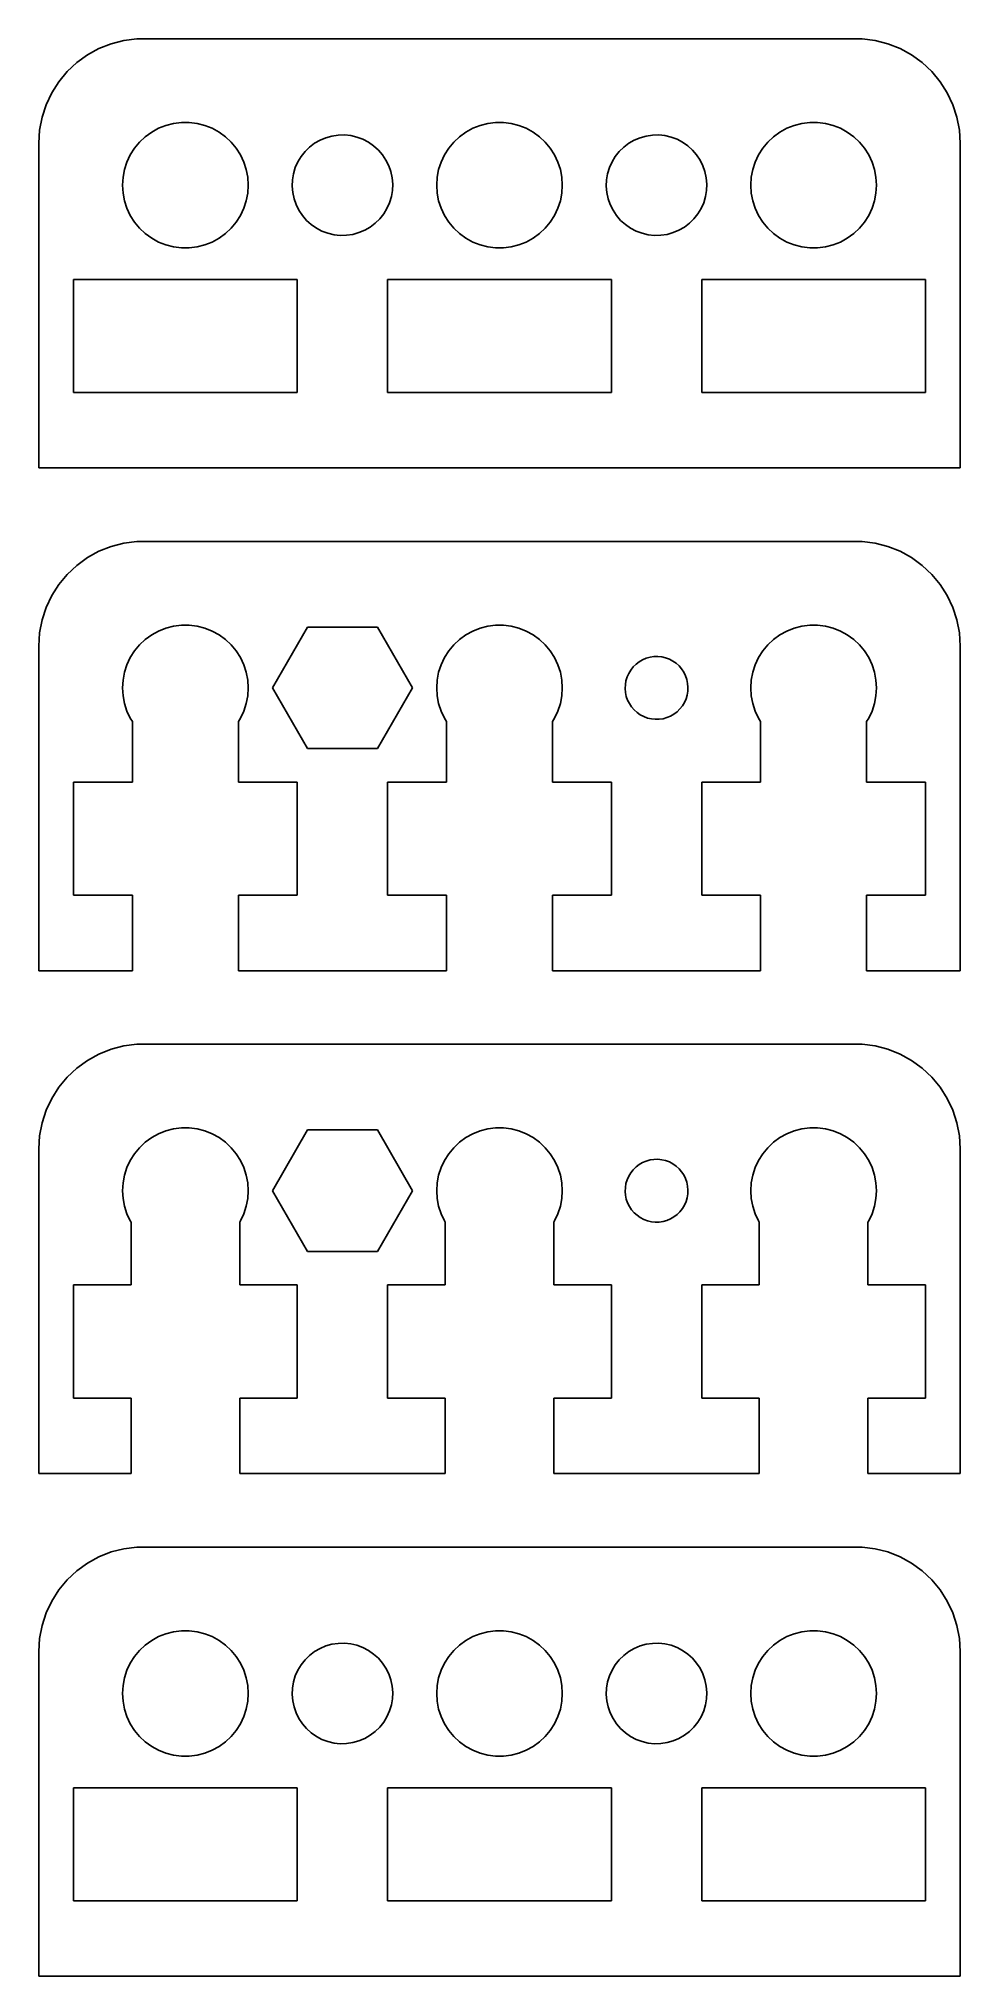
# Model space of a CAD drawing. Header units: metres. Extents: x -22 to 22, y 0 to 92.5.
import ezdxf

# ---------------------------------------------------------------- set-up
doc = ezdxf.new("R2010")
doc.units = ezdxf.units.M

msp = doc.modelspace()

# ---------------------------------------------------------------- linework, layer by layer
for p, q in [((-17.3139, 92.4901), (-17.9369, 92.4114)), ((17.3139, 92.4901), (-17.3139, 92.4901)), ((17.9369, 92.4114), (17.3139, 92.4901)), ((-19.6791, 91.7216), (-20.1871, 91.3526)), ((-19.1289, 92.0241), (-19.6791, 91.7216)), ((-18.5451, 92.2553), (-19.1289, 92.0241)), ((-17.9369, 92.4114), (-18.5451, 92.2553)), ((18.5451, 92.2553), (17.9369, 92.4114)), ((19.1289, 92.0241), (18.5451, 92.2553)), ((19.6791, 91.7216), (19.1289, 92.0241)), ((20.1871, 91.3526), (19.6791, 91.7216)), ((-20.6448, 90.9227), (-21.0451, 90.4389)), ((-20.1871, 91.3526), (-20.6448, 90.9227)), ((20.6448, 90.9227), (20.1871, 91.3526)), ((21.0451, 90.4389), (20.6448, 90.9227)), ((-21.3815, 89.9088), (-21.6489, 89.3406)), ((-21.0451, 90.4389), (-21.3815, 89.9088)), ((21.3815, 89.9088), (21.0451, 90.4389)), ((21.6489, 89.3406), (21.3815, 89.9088)), ((-21.6489, 89.3406), (-21.8429, 88.7434)), ((21.8429, 88.7434), (21.6489, 89.3406)), ((-21.9606, 88.1267), (-22, 87.5)), ((-21.8429, 88.7434), (-21.9606, 88.1267)), ((-16.9123, 87.8115), (-16.6075, 88.033)), ((-16.6075, 88.033), (-16.2773, 88.2145)), ((-16.2773, 88.2145), (-15.927, 88.3532)), ((-15.927, 88.3532), (-15.5621, 88.4469)), ((-15.5621, 88.4469), (-15.1884, 88.4941)), ((-15.1884, 88.4941), (-14.8116, 88.4941)), ((-14.8116, 88.4941), (-14.4379, 88.4469)), ((-14.4379, 88.4469), (-14.0729, 88.3532)), ((-14.0729, 88.3532), (-13.7227, 88.2145)), ((-13.7227, 88.2145), (-13.3925, 88.033)), ((-13.3925, 88.033), (-13.0877, 87.8115)), ((-7.99898, 87.8475), (-7.70082, 87.8916)), ((-7.70082, 87.8916), (-7.39949, 87.8979)), ((-7.39949, 87.8979), (-7.09975, 87.8664)), ((-7.09975, 87.8664), (-6.80632, 87.7976)), ((-1.91226, 87.8115), (-1.60747, 88.033)), ((-1.60747, 88.033), (-1.27733, 88.2145)), ((-1.27733, 88.2145), (-0.92705, 88.3532)), ((-0.92705, 88.3532), (-0.56213, 88.4469)), ((-0.56213, 88.4469), (-0.18837, 88.4941)), ((-0.18837, 88.4941), (0.18837, 88.4941)), ((0.18837, 88.4941), (0.56213, 88.4469)), ((0.56213, 88.4469), (0.92705, 88.3532)), ((0.92705, 88.3532), (1.27733, 88.2145)), ((1.27733, 88.2145), (1.60747, 88.033)), ((1.60747, 88.033), (1.91226, 87.8115)), ((7.00101, 87.8475), (7.29916, 87.8916)), ((7.29916, 87.8916), (7.60049, 87.8979)), ((7.60049, 87.8979), (7.90024, 87.8664)), ((7.90024, 87.8664), (8.19366, 87.7976)), ((13.0877, 87.8115), (13.3925, 88.033)), ((13.3925, 88.033), (13.7227, 88.2145)), ((13.7227, 88.2145), (14.0729, 88.3532)), ((14.0729, 88.3532), (14.4379, 88.4469)), ((14.4379, 88.4469), (14.8116, 88.4941)), ((14.8116, 88.4941), (15.1884, 88.4941)), ((15.1884, 88.4941), (15.5621, 88.4469)), ((15.5621, 88.4469), (15.927, 88.3532)), ((15.927, 88.3532), (16.2773, 88.2145)), ((16.2773, 88.2145), (16.6075, 88.033)), ((16.6075, 88.033), (16.9123, 87.8115)), ((21.9606, 88.1267), (21.8429, 88.7434)), ((22, 87.5), (21.9606, 88.1267)), ((-22, 87.5), (-22, 72)), ((-17.7893, 86.6044), (-17.6289, 86.9453)), ((-17.6289, 86.9453), (-17.427, 87.2634)), ((-17.427, 87.2634), (-17.1869, 87.5536)), ((-17.1869, 87.5536), (-16.9123, 87.8115)), ((-13.0877, 87.8115), (-12.8131, 87.5536)), ((-12.8131, 87.5536), (-12.5729, 87.2634)), ((-12.5729, 87.2634), (-12.3711, 86.9453)), ((-12.3711, 86.9453), (-12.2107, 86.6044)), ((-9.47075, 86.8697), (-9.28354, 87.1059)), ((-9.28354, 87.1059), (-9.06821, 87.3168)), ((-9.06821, 87.3168), (-8.82812, 87.499)), ((-8.82812, 87.499), (-8.56712, 87.6497)), ((-8.56712, 87.6497), (-8.28928, 87.7665)), ((-8.28928, 87.7665), (-7.99898, 87.8475)), ((-6.80632, 87.7976), (-6.52382, 87.6925)), ((-6.52382, 87.6925), (-6.25673, 87.5529)), ((-6.25673, 87.5529), (-6.00923, 87.3809)), ((-6.00923, 87.3809), (-5.78526, 87.1792)), ((-5.78526, 87.1792), (-5.58832, 86.951)), ((-5.58832, 86.951), (-5.42152, 86.7)), ((-2.78932, 86.6044), (-2.62891, 86.9453)), ((-2.62891, 86.9453), (-2.42705, 87.2634)), ((-2.42705, 87.2634), (-2.1869, 87.5536)), ((-2.1869, 87.5536), (-1.91226, 87.8115)), ((1.91226, 87.8115), (2.1869, 87.5536)), ((2.1869, 87.5536), (2.42705, 87.2634)), ((2.42705, 87.2634), (2.62891, 86.9453)), ((2.62891, 86.9453), (2.78932, 86.6044)), ((5.52924, 86.8697), (5.71645, 87.1059)), ((5.71645, 87.1059), (5.93178, 87.3168)), ((5.93178, 87.3168), (6.17186, 87.499)), ((6.17186, 87.499), (6.43286, 87.6497)), ((6.43286, 87.6497), (6.71071, 87.7665)), ((6.71071, 87.7665), (7.00101, 87.8475)), ((8.19366, 87.7976), (8.47617, 87.6925)), ((8.47617, 87.6925), (8.74326, 87.5529)), ((8.74326, 87.5529), (8.99075, 87.3809)), ((8.99075, 87.3809), (9.21472, 87.1792)), ((9.21472, 87.1792), (9.41167, 86.951)), ((9.41167, 86.951), (9.57846, 86.7)), ((12.2107, 86.6044), (12.3711, 86.9453)), ((12.3711, 86.9453), (12.5729, 87.2634)), ((12.5729, 87.2634), (12.8131, 87.5536)), ((12.8131, 87.5536), (13.0877, 87.8115)), ((16.9123, 87.8115), (17.1869, 87.5536)), ((17.1869, 87.5536), (17.427, 87.2634)), ((17.427, 87.2634), (17.6289, 86.9453)), ((17.6289, 86.9453), (17.7893, 86.6044)), ((22, 72), (22, 87.5)), ((-17.9763, 85.876), (-17.9057, 86.2461)), ((-17.9057, 86.2461), (-17.7893, 86.6044)), ((-12.2107, 86.6044), (-12.0942, 86.2461)), ((-12.0942, 86.2461), (-12.0237, 85.876)), ((-9.88684, 85.7509), (-9.83658, 86.048)), ((-9.83658, 86.048), (-9.74947, 86.3366)), ((-9.74947, 86.3366), (-9.62688, 86.6119)), ((-9.62688, 86.6119), (-9.47075, 86.8697)), ((-5.42152, 86.7), (-5.28752, 86.43)), ((-5.28752, 86.43), (-5.1884, 86.1454)), ((-5.1884, 86.1454), (-5.12573, 85.8506)), ((-2.97633, 85.876), (-2.90575, 86.2461)), ((-2.90575, 86.2461), (-2.78932, 86.6044)), ((2.78932, 86.6044), (2.90575, 86.2461)), ((2.90575, 86.2461), (2.97633, 85.876)), ((5.11314, 85.7509), (5.16341, 86.048)), ((5.16341, 86.048), (5.25052, 86.3366)), ((5.25052, 86.3366), (5.37311, 86.6119)), ((5.37311, 86.6119), (5.52924, 86.8697)), ((9.57846, 86.7), (9.71246, 86.43)), ((9.71246, 86.43), (9.81158, 86.1454)), ((9.81158, 86.1454), (9.87425, 85.8506)), ((12.0237, 85.876), (12.0942, 86.2461)), ((12.0942, 86.2461), (12.2107, 86.6044)), ((17.7893, 86.6044), (17.9057, 86.2461)), ((17.9057, 86.2461), (17.9763, 85.876)), ((-18, 85.5), (-17.9763, 85.876)), ((-17.9763, 85.124), (-18, 85.5)), ((-17.9057, 84.7539), (-17.9763, 85.124)), ((-12.0237, 85.124), (-12.0942, 84.7539)), ((-12.0237, 85.876), (-12, 85.5)), ((-12, 85.5), (-12.0237, 85.124)), ((-9.89946, 85.4497), (-9.88684, 85.7509)), ((-9.87425, 85.1494), (-9.89946, 85.4497)), ((-9.81158, 84.8546), (-9.87425, 85.1494)), ((-5.11314, 85.2491), (-5.16341, 84.952)), ((-5.12573, 85.8506), (-5.10052, 85.5502)), ((-5.10052, 85.5502), (-5.11314, 85.2491)), ((-3, 85.5), (-2.97633, 85.876)), ((-2.97633, 85.124), (-3, 85.5)), ((-2.90575, 84.7539), (-2.97633, 85.124)), ((2.97633, 85.124), (2.90575, 84.7539)), ((2.97633, 85.876), (3, 85.5)), ((3, 85.5), (2.97633, 85.124)), ((5.10052, 85.4497), (5.11314, 85.7509)), ((5.12573, 85.1494), (5.10052, 85.4497)), ((5.1884, 84.8546), (5.12573, 85.1494)), ((9.88684, 85.2491), (9.83658, 84.952)), ((9.87425, 85.8506), (9.89946, 85.5502)), ((9.89946, 85.5502), (9.88684, 85.2491)), ((12, 85.5), (12.0237, 85.876)), ((12.0237, 85.124), (12, 85.5)), ((12.0942, 84.7539), (12.0237, 85.124)), ((17.9763, 85.124), (17.9057, 84.7539)), ((17.9763, 85.876), (18, 85.5)), ((18, 85.5), (17.9763, 85.124)), ((-17.7893, 84.3956), (-17.9057, 84.7539)), ((-17.6289, 84.0547), (-17.7893, 84.3956)), ((-12.2107, 84.3956), (-12.3711, 84.0547)), ((-12.0942, 84.7539), (-12.2107, 84.3956)), ((-9.71246, 84.57), (-9.81158, 84.8546)), ((-9.57846, 84.3), (-9.71246, 84.57)), ((-9.41167, 84.049), (-9.57846, 84.3)), ((-5.37311, 84.3881), (-5.52924, 84.1303)), ((-5.25052, 84.6634), (-5.37311, 84.3881)), ((-5.16341, 84.952), (-5.25052, 84.6634)), ((-2.78932, 84.3956), (-2.90575, 84.7539)), ((-2.62891, 84.0547), (-2.78932, 84.3956)), ((2.78932, 84.3956), (2.62891, 84.0547)), ((2.90575, 84.7539), (2.78932, 84.3956)), ((5.28752, 84.57), (5.1884, 84.8546)), ((5.42152, 84.3), (5.28752, 84.57)), ((5.58832, 84.049), (5.42152, 84.3)), ((9.62688, 84.3881), (9.47075, 84.1303)), ((9.74947, 84.6634), (9.62688, 84.3881)), ((9.83658, 84.952), (9.74947, 84.6634)), ((12.2107, 84.3956), (12.0942, 84.7539)), ((12.3711, 84.0547), (12.2107, 84.3956)), ((17.7893, 84.3956), (17.6289, 84.0547)), ((17.9057, 84.7539), (17.7893, 84.3956)), ((-17.427, 83.7366), (-17.6289, 84.0547)), ((-17.1869, 83.4464), (-17.427, 83.7366)), ((-16.9123, 83.1884), (-17.1869, 83.4464)), ((-12.8131, 83.4464), (-13.0877, 83.1884)), ((-12.5729, 83.7366), (-12.8131, 83.4464)), ((-12.3711, 84.0547), (-12.5729, 83.7366)), ((-9.21472, 83.8208), (-9.41167, 84.049)), ((-8.99075, 83.6191), (-9.21472, 83.8208)), ((-8.74326, 83.4471), (-8.99075, 83.6191)), ((-8.47617, 83.3075), (-8.74326, 83.4471)), ((-8.19366, 83.2024), (-8.47617, 83.3075)), ((-6.43286, 83.3503), (-6.71071, 83.2335)), ((-6.17186, 83.501), (-6.43286, 83.3503)), ((-5.93178, 83.6832), (-6.17186, 83.501)), ((-5.71645, 83.8941), (-5.93178, 83.6832)), ((-5.52924, 84.1303), (-5.71645, 83.8941)), ((-2.42705, 83.7366), (-2.62891, 84.0547)), ((-2.1869, 83.4464), (-2.42705, 83.7366)), ((-1.91226, 83.1884), (-2.1869, 83.4464)), ((2.1869, 83.4464), (1.91226, 83.1884)), ((2.42705, 83.7366), (2.1869, 83.4464)), ((2.62891, 84.0547), (2.42705, 83.7366)), ((5.78526, 83.8208), (5.58832, 84.049)), ((6.00923, 83.6191), (5.78526, 83.8208)), ((6.25673, 83.4471), (6.00923, 83.6191)), ((6.52382, 83.3075), (6.25673, 83.4471)), ((6.80632, 83.2024), (6.52382, 83.3075)), ((8.56712, 83.3503), (8.28928, 83.2335)), ((8.82812, 83.501), (8.56712, 83.3503)), ((9.06821, 83.6832), (8.82812, 83.501)), ((9.28354, 83.8941), (9.06821, 83.6832)), ((9.47075, 84.1303), (9.28354, 83.8941)), ((12.5729, 83.7366), (12.3711, 84.0547)), ((12.8131, 83.4464), (12.5729, 83.7366)), ((13.0877, 83.1884), (12.8131, 83.4464)), ((17.1869, 83.4464), (16.9123, 83.1884)), ((17.427, 83.7366), (17.1869, 83.4464)), ((17.6289, 84.0547), (17.427, 83.7366)), ((-16.6075, 82.967), (-16.9123, 83.1884)), ((-16.2773, 82.7855), (-16.6075, 82.967)), ((-15.927, 82.6468), (-16.2773, 82.7855)), ((-15.5621, 82.5531), (-15.927, 82.6468)), ((-15.1884, 82.5059), (-15.5621, 82.5531)), ((-14.8116, 82.5059), (-15.1884, 82.5059)), ((-14.4379, 82.5531), (-14.8116, 82.5059)), ((-14.0729, 82.6468), (-14.4379, 82.5531)), ((-13.7227, 82.7855), (-14.0729, 82.6468)), ((-13.3925, 82.967), (-13.7227, 82.7855)), ((-13.0877, 83.1884), (-13.3925, 82.967)), ((-7.90024, 83.1336), (-8.19366, 83.2024)), ((-7.60049, 83.1021), (-7.90024, 83.1336)), ((-7.29916, 83.1084), (-7.60049, 83.1021)), ((-7.00101, 83.1524), (-7.29916, 83.1084)), ((-6.71071, 83.2335), (-7.00101, 83.1524)), ((-1.60747, 82.967), (-1.91226, 83.1884)), ((-1.27733, 82.7855), (-1.60747, 82.967)), ((-0.92705, 82.6468), (-1.27733, 82.7855)), ((-0.56213, 82.5531), (-0.92705, 82.6468)), ((-0.18837, 82.5059), (-0.56213, 82.5531)), ((0.18837, 82.5059), (-0.18837, 82.5059)), ((0.56213, 82.5531), (0.18837, 82.5059)), ((0.92705, 82.6468), (0.56213, 82.5531)), ((1.27733, 82.7855), (0.92705, 82.6468)), ((1.60747, 82.967), (1.27733, 82.7855)), ((1.91226, 83.1884), (1.60747, 82.967)), ((7.09975, 83.1336), (6.80632, 83.2024)), ((7.39949, 83.1021), (7.09975, 83.1336)), ((7.70082, 83.1084), (7.39949, 83.1021)), ((7.99898, 83.1524), (7.70082, 83.1084)), ((8.28928, 83.2335), (7.99898, 83.1524)), ((13.3925, 82.967), (13.0877, 83.1884)), ((13.7227, 82.7855), (13.3925, 82.967)), ((14.0729, 82.6468), (13.7227, 82.7855)), ((14.4379, 82.5531), (14.0729, 82.6468)), ((14.8116, 82.5059), (14.4379, 82.5531)), ((15.1884, 82.5059), (14.8116, 82.5059)), ((15.5621, 82.5531), (15.1884, 82.5059)), ((15.927, 82.6468), (15.5621, 82.5531)), ((16.2773, 82.7855), (15.927, 82.6468)), ((16.6075, 82.967), (16.2773, 82.7855)), ((16.9123, 83.1884), (16.6075, 82.967)), ((-20.3466, 75.6), (-20.3466, 81)), ((-20.3466, 81), (-9.65337, 81)), ((-9.65337, 81), (-9.65337, 75.6)), ((-5.34662, 75.6), (-5.34662, 81)), ((-5.34662, 81), (5.34662, 81)), ((5.34662, 81), (5.34662, 75.6)), ((9.65337, 75.6), (9.65337, 81)), ((9.65337, 81), (20.3466, 81)), ((20.3466, 81), (20.3466, 75.6)), ((-9.65337, 75.6), (-20.3466, 75.6)), ((5.34662, 75.6), (-5.34662, 75.6)), ((20.3466, 75.6), (9.65337, 75.6)), ((-22, 72), (22, 72)), ((-17.3139, 68.4901), (-17.9369, 68.4114)), ((17.3139, 68.4901), (-17.3139, 68.4901)), ((17.9369, 68.4114), (17.3139, 68.4901)), ((-19.6791, 67.7216), (-20.1871, 67.3526)), ((-19.1289, 68.0241), (-19.6791, 67.7216)), ((-18.5451, 68.2553), (-19.1289, 68.0241)), ((-17.9369, 68.4114), (-18.5451, 68.2553)), ((18.5451, 68.2553), (17.9369, 68.4114)), ((19.1289, 68.0241), (18.5451, 68.2553)), ((19.6791, 67.7216), (19.1289, 68.0241)), ((20.1871, 67.3526), (19.6791, 67.7216)), ((-20.6448, 66.9227), (-21.0451, 66.4389)), ((-20.1871, 67.3526), (-20.6448, 66.9227)), ((20.6448, 66.9227), (20.1871, 67.3526)), ((21.0451, 66.4389), (20.6448, 66.9227)), ((-21.3815, 65.9088), (-21.6489, 65.3406)), ((-21.0451, 66.4389), (-21.3815, 65.9088)), ((21.3815, 65.9088), (21.0451, 66.4389)), ((21.6489, 65.3406), (21.3815, 65.9088)), ((-21.8429, 64.7434), (-21.9606, 64.1267)), ((-21.6489, 65.3406), (-21.8429, 64.7434)), ((21.8429, 64.7434), (21.6489, 65.3406)), ((21.9606, 64.1267), (21.8429, 64.7434)), ((-21.9606, 64.1267), (-22, 63.5)), ((-16.9123, 63.8115), (-16.6075, 64.033)), ((-16.6075, 64.033), (-16.2773, 64.2145)), ((-16.2773, 64.2145), (-15.927, 64.3532)), ((-15.927, 64.3532), (-15.5621, 64.4469)), ((-15.5621, 64.4469), (-15.1884, 64.4941)), ((-15.1884, 64.4941), (-14.8116, 64.4941)), ((-14.8116, 64.4941), (-14.4379, 64.4469)), ((-14.4379, 64.4469), (-14.0729, 64.3532)), ((-14.0729, 64.3532), (-13.7227, 64.2145)), ((-13.7227, 64.2145), (-13.3925, 64.033)), ((-13.3925, 64.033), (-13.0877, 63.8115)), ((-10.8466, 61.5), (-9.17329, 64.3982)), ((-9.17329, 64.3982), (-5.82671, 64.3982)), ((-5.82671, 64.3982), (-4.1534, 61.5)), ((-1.91226, 63.8115), (-1.60747, 64.033)), ((-1.60747, 64.033), (-1.27733, 64.2145)), ((-1.27733, 64.2145), (-0.92705, 64.3532)), ((-0.92705, 64.3532), (-0.56213, 64.4469)), ((-0.56213, 64.4469), (-0.18837, 64.4941)), ((-0.18837, 64.4941), (0.18837, 64.4941)), ((0.18837, 64.4941), (0.56213, 64.4469)), ((0.56213, 64.4469), (0.92705, 64.3532)), ((0.92705, 64.3532), (1.27733, 64.2145)), ((1.27733, 64.2145), (1.60747, 64.033)), ((1.60747, 64.033), (1.91226, 63.8115)), ((13.0877, 63.8115), (13.3925, 64.033)), ((13.3925, 64.033), (13.7227, 64.2145)), ((13.7227, 64.2145), (14.0729, 64.3532)), ((14.0729, 64.3532), (14.4379, 64.4469)), ((14.4379, 64.4469), (14.8116, 64.4941)), ((14.8116, 64.4941), (15.1884, 64.4941)), ((15.1884, 64.4941), (15.5621, 64.4469)), ((15.5621, 64.4469), (15.927, 64.3532)), ((15.927, 64.3532), (16.2773, 64.2145)), ((16.2773, 64.2145), (16.6075, 64.033)), ((16.6075, 64.033), (16.9123, 63.8115)), ((22, 63.5), (21.9606, 64.1267)), ((-22, 63.5), (-22, 48)), ((-17.7893, 62.6044), (-17.6289, 62.9453)), ((-17.6289, 62.9453), (-17.427, 63.2634)), ((-17.427, 63.2634), (-17.1869, 63.5536)), ((-17.1869, 63.5536), (-16.9123, 63.8115)), ((-13.0877, 63.8115), (-12.8131, 63.5536)), ((-12.8131, 63.5536), (-12.5729, 63.2634)), ((-12.5729, 63.2634), (-12.3711, 62.9453)), ((-12.3711, 62.9453), (-12.2107, 62.6044)), ((-2.78932, 62.6044), (-2.62891, 62.9453)), ((-2.62891, 62.9453), (-2.42705, 63.2634)), ((-2.42705, 63.2634), (-2.1869, 63.5536)), ((-2.1869, 63.5536), (-1.91226, 63.8115)), ((1.91226, 63.8115), (2.1869, 63.5536)), ((2.1869, 63.5536), (2.42705, 63.2634)), ((2.42705, 63.2634), (2.62891, 62.9453)), ((2.62891, 62.9453), (2.78932, 62.6044)), ((6.83304, 62.8436), (7.0067, 62.9165)), ((7.0067, 62.9165), (7.18813, 62.9672)), ((7.18813, 62.9672), (7.37448, 62.9947)), ((7.37448, 62.9947), (7.56281, 62.9987)), ((7.56281, 62.9987), (7.75015, 62.979)), ((7.75015, 62.979), (7.93353, 62.936)), ((7.93353, 62.936), (8.11009, 62.8703)), ((12.2107, 62.6044), (12.3711, 62.9453)), ((12.3711, 62.9453), (12.5729, 63.2634)), ((12.5729, 63.2634), (12.8131, 63.5536)), ((12.8131, 63.5536), (13.0877, 63.8115)), ((16.9123, 63.8115), (17.1869, 63.5536)), ((17.1869, 63.5536), (17.427, 63.2634)), ((17.427, 63.2634), (17.6289, 62.9453)), ((17.6289, 62.9453), (17.7893, 62.6044)), ((22, 48), (22, 63.5)), ((-17.9763, 61.876), (-17.9057, 62.2461)), ((-17.9057, 62.2461), (-17.7893, 62.6044)), ((-12.2107, 62.6044), (-12.0942, 62.2461)), ((-12.0942, 62.2461), (-12.0237, 61.876)), ((-2.97633, 61.876), (-2.90575, 62.2461)), ((-2.90575, 62.2461), (-2.78932, 62.6044)), ((2.78932, 62.6044), (2.90575, 62.2461)), ((2.90575, 62.2461), (2.97633, 61.876)), ((6.03963, 61.8425), (6.09407, 62.0229)), ((6.09407, 62.0229), (6.17068, 62.1949)), ((6.17068, 62.1949), (6.26826, 62.3561)), ((6.26826, 62.3561), (6.38527, 62.5037)), ((6.38527, 62.5037), (6.51987, 62.6355)), ((6.51987, 62.6355), (6.66991, 62.7494)), ((6.66991, 62.7494), (6.83304, 62.8436)), ((8.11009, 62.8703), (8.27704, 62.783)), ((8.27704, 62.783), (8.43172, 62.6755)), ((8.43172, 62.6755), (8.5717, 62.5495)), ((8.5717, 62.5495), (8.69479, 62.4069)), ((8.69479, 62.4069), (8.79903, 62.25)), ((8.79903, 62.25), (8.88278, 62.0813)), ((8.88278, 62.0813), (8.94473, 61.9034)), ((12.0237, 61.876), (12.0942, 62.2461)), ((12.0942, 62.2461), (12.2107, 62.6044)), ((17.7893, 62.6044), (17.9057, 62.2461)), ((17.9057, 62.2461), (17.9763, 61.876)), ((-18, 61.5), (-17.9763, 61.876)), ((-17.9763, 61.124), (-18, 61.5)), ((-17.9057, 60.7539), (-17.9763, 61.124)), ((-12.0237, 61.124), (-12.0942, 60.7539)), ((-12.0237, 61.876), (-12, 61.5)), ((-12, 61.5), (-12.0237, 61.124)), ((-9.17329, 58.6018), (-10.8466, 61.5)), ((-4.1534, 61.5), (-5.82669, 58.6018)), ((-3, 61.5), (-2.97633, 61.876)), ((-2.97633, 61.124), (-3, 61.5)), ((-2.90575, 60.7539), (-2.97633, 61.124)), ((2.97633, 61.124), (2.90575, 60.7539)), ((2.97633, 61.876), (3, 61.5)), ((3, 61.5), (2.97633, 61.124)), ((6.00032, 61.4686), (6.00821, 61.6568)), ((6.01608, 61.2809), (6.00032, 61.4686)), ((6.00821, 61.6568), (6.03963, 61.8425)), ((6.05525, 61.0966), (6.01608, 61.2809)), ((6.1172, 60.9187), (6.05525, 61.0966)), ((8.96036, 61.1575), (8.90591, 60.9771)), ((8.94473, 61.9034), (8.9839, 61.7191)), ((8.99178, 61.3432), (8.96036, 61.1575)), ((8.9839, 61.7191), (8.99966, 61.5314)), ((8.99966, 61.5314), (8.99178, 61.3432)), ((12, 61.5), (12.0237, 61.876)), ((12.0237, 61.124), (12, 61.5)), ((12.0942, 60.7539), (12.0237, 61.124)), ((17.9763, 61.124), (17.9057, 60.7539)), ((17.9763, 61.876), (18, 61.5)), ((18, 61.5), (17.9763, 61.124)), ((-17.7893, 60.3956), (-17.9057, 60.7539)), ((-17.6289, 60.0547), (-17.7893, 60.3956)), ((-12.2107, 60.3956), (-12.3711, 60.0547)), ((-12.0942, 60.7539), (-12.2107, 60.3956)), ((-2.78932, 60.3956), (-2.90575, 60.7539)), ((-2.62891, 60.0547), (-2.78932, 60.3956)), ((2.78932, 60.3956), (2.62891, 60.0547)), ((2.90575, 60.7539), (2.78932, 60.3956)), ((6.20096, 60.75), (6.1172, 60.9187)), ((6.30519, 60.5931), (6.20096, 60.75)), ((6.42828, 60.4505), (6.30519, 60.5931)), ((6.56827, 60.3244), (6.42828, 60.4505)), ((6.72295, 60.2169), (6.56827, 60.3244)), ((6.88989, 60.1297), (6.72295, 60.2169)), ((7.06645, 60.064), (6.88989, 60.1297)), ((8.16695, 60.1564), (7.99329, 60.0834)), ((8.33008, 60.2506), (8.16695, 60.1564)), ((8.48012, 60.3645), (8.33008, 60.2506)), ((8.61472, 60.4963), (8.48012, 60.3645)), ((8.73172, 60.6439), (8.61472, 60.4963)), ((8.8293, 60.8051), (8.73172, 60.6439)), ((8.90591, 60.9771), (8.8293, 60.8051)), ((12.2107, 60.3956), (12.0942, 60.7539)), ((12.3711, 60.0547), (12.2107, 60.3956)), ((17.7893, 60.3956), (17.6289, 60.0547)), ((17.9057, 60.7539), (17.7893, 60.3956)), ((-17.5307, 59.9), (-17.6289, 60.0547)), ((-17.5307, 57), (-17.5307, 59.9)), ((-12.3711, 60.0547), (-12.4693, 59.9)), ((-12.4693, 59.9), (-12.4693, 57)), ((-2.53072, 59.9), (-2.62891, 60.0547)), ((-2.53072, 57), (-2.53072, 59.9)), ((2.62891, 60.0547), (2.53072, 59.9)), ((2.53072, 59.9), (2.53072, 57)), ((7.24983, 60.021), (7.06645, 60.064)), ((7.43718, 60.0013), (7.24983, 60.021)), ((7.6255, 60.0052), (7.43718, 60.0013)), ((7.81186, 60.0328), (7.6255, 60.0052)), ((7.99329, 60.0834), (7.81186, 60.0328)), ((12.4693, 59.9), (12.3711, 60.0547)), ((12.4693, 57), (12.4693, 59.9)), ((17.6289, 60.0547), (17.5307, 59.9)), ((17.5307, 59.9), (17.5307, 57)), ((-5.82669, 58.6018), (-9.17329, 58.6018)), ((-20.3466, 51.6), (-20.3466, 57)), ((-20.3466, 57), (-17.5307, 57)), ((-12.4693, 57), (-9.65337, 57)), ((-9.65337, 57), (-9.65337, 51.6)), ((-5.34662, 51.6), (-5.34662, 57)), ((-5.34662, 57), (-2.53072, 57)), ((2.53072, 57), (5.34662, 57)), ((5.34662, 57), (5.34662, 51.6)), ((9.65337, 51.6), (9.65337, 57)), ((9.65337, 57), (12.4693, 57)), ((17.5307, 57), (20.3466, 57)), ((20.3466, 57), (20.3466, 51.6)), ((-17.5307, 51.6), (-20.3466, 51.6)), ((-17.5307, 48), (-17.5307, 51.6)), ((-9.65337, 51.6), (-12.4693, 51.6)), ((-12.4693, 51.6), (-12.4693, 48)), ((-2.53072, 51.6), (-5.34662, 51.6)), ((-2.53072, 48), (-2.53072, 51.6)), ((5.34662, 51.6), (2.53072, 51.6)), ((2.53072, 51.6), (2.53072, 48)), ((12.4693, 51.6), (9.65337, 51.6)), ((12.4693, 48), (12.4693, 51.6)), ((20.3466, 51.6), (17.5307, 51.6)), ((17.5307, 51.6), (17.5307, 48)), ((-22, 48), (-17.5307, 48)), ((-12.4693, 48), (-2.53072, 48)), ((2.53072, 48), (12.4693, 48)), ((17.5307, 48), (22, 48)), ((-17.9369, 44.4114), (-18.5451, 44.2553)), ((-17.3139, 44.4901), (-17.9369, 44.4114)), ((17.3139, 44.4901), (-17.3139, 44.4901)), ((17.9369, 44.4114), (17.3139, 44.4901)), ((18.5451, 44.2553), (17.9369, 44.4114)), ((-19.6791, 43.7216), (-20.1871, 43.3526)), ((-19.1289, 44.0241), (-19.6791, 43.7216)), ((-18.5451, 44.2553), (-19.1289, 44.0241)), ((19.1289, 44.0241), (18.5451, 44.2553)), ((19.6791, 43.7216), (19.1289, 44.0241)), ((20.1871, 43.3526), (19.6791, 43.7216)), ((-20.6448, 42.9227), (-21.0451, 42.4389)), ((-20.1871, 43.3526), (-20.6448, 42.9227)), ((20.6448, 42.9227), (20.1871, 43.3526)), ((21.0451, 42.4389), (20.6448, 42.9227)), ((-21.3815, 41.9088), (-21.6489, 41.3406)), ((-21.0451, 42.4389), (-21.3815, 41.9088)), ((21.3815, 41.9088), (21.0451, 42.4389)), ((21.6489, 41.3406), (21.3815, 41.9088)), ((-21.8429, 40.7434), (-21.9606, 40.1267)), ((-21.6489, 41.3406), (-21.8429, 40.7434)), ((21.8429, 40.7434), (21.6489, 41.3406)), ((21.9606, 40.1267), (21.8429, 40.7434)), ((-21.9606, 40.1267), (-22, 39.5)), ((-17.1869, 39.5536), (-16.9123, 39.8115)), ((-16.9123, 39.8115), (-16.6075, 40.033)), ((-16.6075, 40.033), (-16.2773, 40.2145)), ((-16.2773, 40.2145), (-15.927, 40.3532)), ((-15.927, 40.3532), (-15.5621, 40.4469)), ((-15.5621, 40.4469), (-15.1884, 40.4941)), ((-15.1884, 40.4941), (-14.8116, 40.4941)), ((-14.8116, 40.4941), (-14.4379, 40.4469)), ((-14.4379, 40.4469), (-14.0729, 40.3532)), ((-14.0729, 40.3532), (-13.7227, 40.2145)), ((-13.7227, 40.2145), (-13.3925, 40.033)), ((-13.3925, 40.033), (-13.0877, 39.8115)), ((-13.0877, 39.8115), (-12.8131, 39.5536)), ((-10.8466, 37.5), (-9.17329, 40.3982)), ((-9.17329, 40.3982), (-5.82671, 40.3982)), ((-5.82671, 40.3982), (-4.1534, 37.5)), ((-2.1869, 39.5536), (-1.91226, 39.8115)), ((-1.91226, 39.8115), (-1.60747, 40.033)), ((-1.60747, 40.033), (-1.27733, 40.2145)), ((-1.27733, 40.2145), (-0.92705, 40.3532)), ((-0.92705, 40.3532), (-0.56213, 40.4469)), ((-0.56213, 40.4469), (-0.18837, 40.4941)), ((-0.18837, 40.4941), (0.18837, 40.4941)), ((0.18837, 40.4941), (0.56213, 40.4469)), ((0.56213, 40.4469), (0.92705, 40.3532)), ((0.92705, 40.3532), (1.27733, 40.2145)), ((1.27733, 40.2145), (1.60747, 40.033)), ((1.60747, 40.033), (1.91226, 39.8115)), ((1.91226, 39.8115), (2.1869, 39.5536)), ((12.8131, 39.5536), (13.0877, 39.8115)), ((13.0877, 39.8115), (13.3925, 40.033)), ((13.3925, 40.033), (13.7227, 40.2145)), ((13.7227, 40.2145), (14.0729, 40.3532)), ((14.0729, 40.3532), (14.4379, 40.4469)), ((14.4379, 40.4469), (14.8116, 40.4941)), ((14.8116, 40.4941), (15.1884, 40.4941)), ((15.1884, 40.4941), (15.5621, 40.4469)), ((15.5621, 40.4469), (15.927, 40.3532)), ((15.927, 40.3532), (16.2773, 40.2145)), ((16.2773, 40.2145), (16.6075, 40.033)), ((16.6075, 40.033), (16.9123, 39.8115)), ((16.9123, 39.8115), (17.1869, 39.5536)), ((22, 39.5), (21.9606, 40.1267)), ((-22, 39.5), (-22, 24)), ((-17.7893, 38.6044), (-17.6289, 38.9453)), ((-17.6289, 38.9453), (-17.427, 39.2634)), ((-17.427, 39.2634), (-17.1869, 39.5536)), ((-12.8131, 39.5536), (-12.5729, 39.2634)), ((-12.5729, 39.2634), (-12.3711, 38.9453)), ((-12.3711, 38.9453), (-12.2107, 38.6044)), ((-2.78932, 38.6044), (-2.62891, 38.9453)), ((-2.62891, 38.9453), (-2.42705, 39.2634)), ((-2.42705, 39.2634), (-2.1869, 39.5536)), ((2.1869, 39.5536), (2.42705, 39.2634)), ((2.42705, 39.2634), (2.62891, 38.9453)), ((2.62891, 38.9453), (2.78932, 38.6044)), ((6.83304, 38.8436), (7.0067, 38.9165)), ((7.0067, 38.9165), (7.18813, 38.9672)), ((7.18813, 38.9672), (7.37448, 38.9947)), ((7.37448, 38.9947), (7.56281, 38.9987)), ((7.56281, 38.9987), (7.75015, 38.979)), ((7.75015, 38.979), (7.93353, 38.936)), ((7.93353, 38.936), (8.11009, 38.8703)), ((8.11009, 38.8703), (8.27704, 38.783)), ((12.2107, 38.6044), (12.3711, 38.9453)), ((12.3711, 38.9453), (12.5729, 39.2634)), ((12.5729, 39.2634), (12.8131, 39.5536)), ((17.1869, 39.5536), (17.427, 39.2634)), ((17.427, 39.2634), (17.6289, 38.9453)), ((17.6289, 38.9453), (17.7893, 38.6044)), ((22, 24), (22, 39.5)), ((-17.9763, 37.876), (-17.9057, 38.2461)), ((-17.9057, 38.2461), (-17.7893, 38.6044)), ((-12.2107, 38.6044), (-12.0942, 38.2461)), ((-12.0942, 38.2461), (-12.0237, 37.876)), ((-2.97633, 37.876), (-2.90575, 38.2461)), ((-2.90575, 38.2461), (-2.78932, 38.6044)), ((2.78932, 38.6044), (2.90575, 38.2461)), ((2.90575, 38.2461), (2.97633, 37.876)), ((6.03963, 37.8425), (6.09407, 38.0229)), ((6.09407, 38.0229), (6.17068, 38.1949)), ((6.17068, 38.1949), (6.26826, 38.3561)), ((6.26826, 38.3561), (6.38527, 38.5037)), ((6.38527, 38.5037), (6.51987, 38.6355)), ((6.51987, 38.6355), (6.66991, 38.7494)), ((6.66991, 38.7494), (6.83304, 38.8436)), ((8.27704, 38.783), (8.43172, 38.6755)), ((8.43172, 38.6755), (8.5717, 38.5495)), ((8.5717, 38.5495), (8.69479, 38.4069)), ((8.69479, 38.4069), (8.79903, 38.25)), ((8.79903, 38.25), (8.88278, 38.0813)), ((8.88278, 38.0813), (8.94473, 37.9034)), ((12.0237, 37.876), (12.0942, 38.2461)), ((12.0942, 38.2461), (12.2107, 38.6044)), ((17.7893, 38.6044), (17.9057, 38.2461)), ((17.9057, 38.2461), (17.9763, 37.876)), ((-18, 37.5), (-17.9763, 37.876)), ((-17.9763, 37.124), (-18, 37.5)), ((-17.9057, 36.7539), (-17.9763, 37.124)), ((-12.0237, 37.124), (-12.0942, 36.7539)), ((-12.0237, 37.876), (-12, 37.5)), ((-12, 37.5), (-12.0237, 37.124)), ((-9.17329, 34.6018), (-10.8466, 37.5)), ((-4.1534, 37.5), (-5.82669, 34.6018)), ((-3, 37.5), (-2.97633, 37.876)), ((-2.97633, 37.124), (-3, 37.5)), ((-2.90575, 36.7539), (-2.97633, 37.124)), ((2.97633, 37.124), (2.90575, 36.7539)), ((2.97633, 37.876), (3, 37.5)), ((3, 37.5), (2.97633, 37.124)), ((6.00032, 37.4686), (6.00821, 37.6568)), ((6.01608, 37.2809), (6.00032, 37.4686)), ((6.00821, 37.6568), (6.03963, 37.8425)), ((6.05525, 37.0966), (6.01608, 37.2809)), ((6.1172, 36.9187), (6.05525, 37.0966)), ((8.96036, 37.1575), (8.90591, 36.9771)), ((8.94473, 37.9034), (8.9839, 37.7191)), ((8.99178, 37.3432), (8.96036, 37.1575)), ((8.9839, 37.7191), (8.99966, 37.5314)), ((8.99966, 37.5314), (8.99178, 37.3432)), ((12, 37.5), (12.0237, 37.876)), ((12.0237, 37.124), (12, 37.5)), ((12.0942, 36.7539), (12.0237, 37.124)), ((17.9763, 37.124), (17.9057, 36.7539)), ((17.9763, 37.876), (18, 37.5)), ((18, 37.5), (17.9763, 37.124)), ((-17.7893, 36.3956), (-17.9057, 36.7539)), ((-17.6289, 36.0547), (-17.7893, 36.3956)), ((-12.2107, 36.3956), (-12.3711, 36.0547)), ((-12.0942, 36.7539), (-12.2107, 36.3956)), ((-2.78932, 36.3956), (-2.90575, 36.7539)), ((-2.62891, 36.0547), (-2.78932, 36.3956)), ((2.78932, 36.3956), (2.62891, 36.0547)), ((2.90575, 36.7539), (2.78932, 36.3956)), ((6.20096, 36.75), (6.1172, 36.9187)), ((6.30519, 36.5931), (6.20096, 36.75)), ((6.42828, 36.4505), (6.30519, 36.5931)), ((6.56827, 36.3244), (6.42828, 36.4505)), ((6.72295, 36.2169), (6.56827, 36.3244)), ((6.88989, 36.1297), (6.72295, 36.2169)), ((7.06645, 36.064), (6.88989, 36.1297)), ((7.99329, 36.0834), (7.81186, 36.0328)), ((8.16695, 36.1564), (7.99329, 36.0834)), ((8.33008, 36.2506), (8.16695, 36.1564)), ((8.48012, 36.3645), (8.33008, 36.2506)), ((8.61472, 36.4963), (8.48012, 36.3645)), ((8.73172, 36.6439), (8.61472, 36.4963)), ((8.8293, 36.8051), (8.73172, 36.6439)), ((8.90591, 36.9771), (8.8293, 36.8051)), ((12.2107, 36.3956), (12.0942, 36.7539)), ((12.3711, 36.0547), (12.2107, 36.3956)), ((17.7893, 36.3956), (17.6289, 36.0547)), ((17.9057, 36.7539), (17.7893, 36.3956)), ((-17.5942, 36), (-17.6289, 36.0547)), ((-17.5942, 33), (-17.5942, 36)), ((-12.3711, 36.0547), (-12.4058, 36)), ((-12.4058, 36), (-12.4058, 33)), ((-2.59418, 36), (-2.62891, 36.0547)), ((-2.59418, 33), (-2.59418, 36)), ((2.62891, 36.0547), (2.59418, 36)), ((2.59418, 36), (2.59418, 33)), ((7.24983, 36.021), (7.06645, 36.064)), ((7.43718, 36.0013), (7.24983, 36.021)), ((7.6255, 36.0052), (7.43718, 36.0013)), ((7.81186, 36.0328), (7.6255, 36.0052)), ((12.4058, 36), (12.3711, 36.0547)), ((12.4058, 33), (12.4058, 36)), ((17.6289, 36.0547), (17.5942, 36)), ((17.5942, 36), (17.5942, 33)), ((-5.82669, 34.6018), (-9.17329, 34.6018)), ((-20.3466, 27.6), (-20.3466, 33)), ((-20.3466, 33), (-17.5942, 33)), ((-12.4058, 33), (-9.65337, 33)), ((-9.65337, 33), (-9.65337, 27.6)), ((-5.34662, 27.6), (-5.34662, 33)), ((-5.34662, 33), (-2.59418, 33)), ((2.59418, 33), (5.34662, 33)), ((5.34662, 33), (5.34662, 27.6)), ((9.65337, 27.6), (9.65337, 33)), ((9.65337, 33), (12.4058, 33)), ((17.5942, 33), (20.3466, 33)), ((20.3466, 33), (20.3466, 27.6)), ((-17.5942, 27.6), (-20.3466, 27.6)), ((-17.5942, 24), (-17.5942, 27.6)), ((-9.65337, 27.6), (-12.4058, 27.6)), ((-12.4058, 27.6), (-12.4058, 24)), ((-2.59418, 27.6), (-5.34662, 27.6)), ((-2.59418, 24), (-2.59418, 27.6)), ((5.34662, 27.6), (2.59418, 27.6)), ((2.59418, 27.6), (2.59418, 24)), ((12.4058, 27.6), (9.65337, 27.6)), ((12.4058, 24), (12.4058, 27.6)), ((20.3466, 27.6), (17.5942, 27.6)), ((17.5942, 27.6), (17.5942, 24)), ((-22, 24), (-17.5942, 24)), ((-12.4058, 24), (-2.59418, 24)), ((2.59418, 24), (12.4058, 24)), ((17.5942, 24), (22, 24)), ((-17.9369, 20.4114), (-18.5451, 20.2553)), ((-17.3139, 20.4901), (-17.9369, 20.4114)), ((17.3139, 20.4901), (-17.3139, 20.4901)), ((17.9369, 20.4114), (17.3139, 20.4901)), ((18.5451, 20.2553), (17.9369, 20.4114)), ((-19.6791, 19.7216), (-20.1871, 19.3526)), ((-19.1289, 20.0241), (-19.6791, 19.7216)), ((-18.5451, 20.2553), (-19.1289, 20.0241)), ((19.1289, 20.0241), (18.5451, 20.2553)), ((19.6791, 19.7216), (19.1289, 20.0241)), ((20.1871, 19.3526), (19.6791, 19.7216)), ((-20.6448, 18.9227), (-21.0451, 18.4389)), ((-20.1871, 19.3526), (-20.6448, 18.9227)), ((20.6448, 18.9227), (20.1871, 19.3526)), ((21.0451, 18.4389), (20.6448, 18.9227)), ((-21.3815, 17.9088), (-21.6489, 17.3406)), ((-21.0451, 18.4389), (-21.3815, 17.9088)), ((21.3815, 17.9088), (21.0451, 18.4389)), ((21.6489, 17.3406), (21.3815, 17.9088)), ((-21.8429, 16.7434), (-21.9606, 16.1267)), ((-21.6489, 17.3406), (-21.8429, 16.7434)), ((21.8429, 16.7434), (21.6489, 17.3406)), ((21.9606, 16.1267), (21.8429, 16.7434)), ((-21.9606, 16.1267), (-22, 15.5)), ((-17.1869, 15.5536), (-16.9123, 15.8115)), ((-16.9123, 15.8115), (-16.6075, 16.033)), ((-16.6075, 16.033), (-16.2773, 16.2145)), ((-16.2773, 16.2145), (-15.927, 16.3532)), ((-15.927, 16.3532), (-15.5621, 16.4469)), ((-15.5621, 16.4469), (-15.1884, 16.4941)), ((-15.1884, 16.4941), (-14.8116, 16.4941)), ((-14.8116, 16.4941), (-14.4379, 16.4469)), ((-14.4379, 16.4469), (-14.0729, 16.3532)), ((-14.0729, 16.3532), (-13.7227, 16.2145)), ((-13.7227, 16.2145), (-13.3925, 16.033)), ((-13.3925, 16.033), (-13.0877, 15.8115)), ((-13.0877, 15.8115), (-12.8131, 15.5536)), ((-8.56712, 15.6497), (-8.28928, 15.7665)), ((-8.28928, 15.7665), (-7.99898, 15.8475)), ((-7.99898, 15.8475), (-7.70082, 15.8916)), ((-7.70082, 15.8916), (-7.39949, 15.8979)), ((-7.39949, 15.8979), (-7.09975, 15.8664)), ((-7.09975, 15.8664), (-6.80632, 15.7976)), ((-6.80632, 15.7976), (-6.52382, 15.6925)), ((-2.1869, 15.5536), (-1.91226, 15.8115)), ((-1.91226, 15.8115), (-1.60747, 16.033)), ((-1.60747, 16.033), (-1.27733, 16.2145)), ((-1.27733, 16.2145), (-0.92705, 16.3532)), ((-0.92705, 16.3532), (-0.56213, 16.4469)), ((-0.56213, 16.4469), (-0.18837, 16.4941)), ((-0.18837, 16.4941), (0.18837, 16.4941)), ((0.18837, 16.4941), (0.56213, 16.4469)), ((0.56213, 16.4469), (0.92705, 16.3532)), ((0.92705, 16.3532), (1.27733, 16.2145)), ((1.27733, 16.2145), (1.60747, 16.033)), ((1.60747, 16.033), (1.91226, 15.8115)), ((1.91226, 15.8115), (2.1869, 15.5536)), ((6.43286, 15.6497), (6.71071, 15.7665)), ((6.71071, 15.7665), (7.00101, 15.8475)), ((7.00101, 15.8475), (7.29916, 15.8916)), ((7.29916, 15.8916), (7.60049, 15.8979)), ((7.60049, 15.8979), (7.90024, 15.8664)), ((7.90024, 15.8664), (8.19366, 15.7976)), ((8.19366, 15.7976), (8.47617, 15.6925)), ((12.8131, 15.5536), (13.0877, 15.8115)), ((13.0877, 15.8115), (13.3925, 16.033)), ((13.3925, 16.033), (13.7227, 16.2145)), ((13.7227, 16.2145), (14.0729, 16.3532)), ((14.0729, 16.3532), (14.4379, 16.4469)), ((14.4379, 16.4469), (14.8116, 16.4941)), ((14.8116, 16.4941), (15.1884, 16.4941)), ((15.1884, 16.4941), (15.5621, 16.4469)), ((15.5621, 16.4469), (15.927, 16.3532)), ((15.927, 16.3532), (16.2773, 16.2145)), ((16.2773, 16.2145), (16.6075, 16.033)), ((16.6075, 16.033), (16.9123, 15.8115)), ((16.9123, 15.8115), (17.1869, 15.5536)), ((22, 15.5), (21.9606, 16.1267)), ((-22, 15.5), (-22, 0)), ((-17.7893, 14.6044), (-17.6289, 14.9453)), ((-17.6289, 14.9453), (-17.427, 15.2634)), ((-17.427, 15.2634), (-17.1869, 15.5536)), ((-12.8131, 15.5536), (-12.5729, 15.2634)), ((-12.5729, 15.2634), (-12.3711, 14.9453)), ((-12.3711, 14.9453), (-12.2107, 14.6044)), ((-9.62688, 14.6119), (-9.47075, 14.8697)), ((-9.47075, 14.8697), (-9.28354, 15.1059)), ((-9.28354, 15.1059), (-9.06821, 15.3168)), ((-9.06821, 15.3168), (-8.82812, 15.499)), ((-8.82812, 15.499), (-8.56712, 15.6497)), ((-6.52382, 15.6925), (-6.25673, 15.5529)), ((-6.25673, 15.5529), (-6.00923, 15.3809)), ((-6.00923, 15.3809), (-5.78526, 15.1792)), ((-5.78526, 15.1792), (-5.58832, 14.951)), ((-5.58832, 14.951), (-5.42152, 14.7)), ((-2.78932, 14.6044), (-2.62891, 14.9453)), ((-2.62891, 14.9453), (-2.42705, 15.2634)), ((-2.42705, 15.2634), (-2.1869, 15.5536)), ((2.1869, 15.5536), (2.42705, 15.2634)), ((2.42705, 15.2634), (2.62891, 14.9453)), ((2.62891, 14.9453), (2.78932, 14.6044)), ((5.37311, 14.6119), (5.52924, 14.8697)), ((5.52924, 14.8697), (5.71645, 15.1059)), ((5.71645, 15.1059), (5.93178, 15.3168)), ((5.93178, 15.3168), (6.17186, 15.499)), ((6.17186, 15.499), (6.43286, 15.6497)), ((8.47617, 15.6925), (8.74326, 15.5529)), ((8.74326, 15.5529), (8.99075, 15.3809)), ((8.99075, 15.3809), (9.21472, 15.1792)), ((9.21472, 15.1792), (9.41167, 14.951)), ((9.41167, 14.951), (9.57846, 14.7)), ((12.2107, 14.6044), (12.3711, 14.9453)), ((12.3711, 14.9453), (12.5729, 15.2634)), ((12.5729, 15.2634), (12.8131, 15.5536)), ((17.1869, 15.5536), (17.427, 15.2634)), ((17.427, 15.2634), (17.6289, 14.9453)), ((17.6289, 14.9453), (17.7893, 14.6044)), ((22, 0), (22, 15.5)), ((-18, 13.5), (-17.9763, 13.876)), ((-17.9763, 13.876), (-17.9057, 14.2461)), ((-17.9057, 14.2461), (-17.7893, 14.6044)), ((-12.2107, 14.6044), (-12.0942, 14.2461)), ((-12.0942, 14.2461), (-12.0237, 13.876)), ((-12.0237, 13.876), (-12, 13.5)), ((-9.88684, 13.7509), (-9.83658, 14.048)), ((-9.83658, 14.048), (-9.74947, 14.3366)), ((-9.74947, 14.3366), (-9.62688, 14.6119)), ((-5.42152, 14.7), (-5.28752, 14.43)), ((-5.28752, 14.43), (-5.1884, 14.1454)), ((-5.1884, 14.1454), (-5.12573, 13.8506)), ((-3, 13.5), (-2.97633, 13.876)), ((-2.97633, 13.876), (-2.90575, 14.2461)), ((-2.90575, 14.2461), (-2.78932, 14.6044)), ((2.78932, 14.6044), (2.90575, 14.2461)), ((2.90575, 14.2461), (2.97633, 13.876)), ((2.97633, 13.876), (3, 13.5)), ((5.11314, 13.7509), (5.16341, 14.048)), ((5.16341, 14.048), (5.25052, 14.3366)), ((5.25052, 14.3366), (5.37311, 14.6119)), ((9.57846, 14.7), (9.71246, 14.43)), ((9.71246, 14.43), (9.81158, 14.1454)), ((9.81158, 14.1454), (9.87425, 13.8506)), ((12, 13.5), (12.0237, 13.876)), ((12.0237, 13.876), (12.0942, 14.2461)), ((12.0942, 14.2461), (12.2107, 14.6044)), ((17.7893, 14.6044), (17.9057, 14.2461)), ((17.9057, 14.2461), (17.9763, 13.876)), ((17.9763, 13.876), (18, 13.5)), ((-17.9763, 13.124), (-18, 13.5)), ((-17.9057, 12.7539), (-17.9763, 13.124)), ((-12.0237, 13.124), (-12.0942, 12.7539)), ((-12, 13.5), (-12.0237, 13.124)), ((-9.89946, 13.4497), (-9.88684, 13.7509)), ((-9.87425, 13.1494), (-9.89946, 13.4497)), ((-9.81158, 12.8546), (-9.87425, 13.1494)), ((-5.16341, 12.952), (-5.25052, 12.6634)), ((-5.11314, 13.2491), (-5.16341, 12.952)), ((-5.12573, 13.8506), (-5.10052, 13.5502)), ((-5.10052, 13.5502), (-5.11314, 13.2491)), ((-2.97633, 13.124), (-3, 13.5)), ((-2.90575, 12.7539), (-2.97633, 13.124)), ((2.97633, 13.124), (2.90575, 12.7539)), ((3, 13.5), (2.97633, 13.124)), ((5.10052, 13.4497), (5.11314, 13.7509)), ((5.12573, 13.1494), (5.10052, 13.4497)), ((5.1884, 12.8546), (5.12573, 13.1494)), ((9.83658, 12.952), (9.74947, 12.6634)), ((9.88684, 13.2491), (9.83658, 12.952)), ((9.87425, 13.8506), (9.89946, 13.5502)), ((9.89946, 13.5502), (9.88684, 13.2491)), ((12.0237, 13.124), (12, 13.5)), ((12.0942, 12.7539), (12.0237, 13.124)), ((17.9763, 13.124), (17.9057, 12.7539)), ((18, 13.5), (17.9763, 13.124)), ((-17.7893, 12.3956), (-17.9057, 12.7539)), ((-17.6289, 12.0547), (-17.7893, 12.3956)), ((-17.427, 11.7366), (-17.6289, 12.0547)), ((-12.3711, 12.0547), (-12.5729, 11.7366)), ((-12.2107, 12.3956), (-12.3711, 12.0547)), ((-12.0942, 12.7539), (-12.2107, 12.3956)), ((-9.71246, 12.57), (-9.81158, 12.8546)), ((-9.57846, 12.3), (-9.71246, 12.57)), ((-9.41167, 12.049), (-9.57846, 12.3)), ((-9.21472, 11.8208), (-9.41167, 12.049)), ((-5.52924, 12.1303), (-5.71645, 11.8941)), ((-5.37311, 12.3881), (-5.52924, 12.1303)), ((-5.25052, 12.6634), (-5.37311, 12.3881)), ((-2.78932, 12.3956), (-2.90575, 12.7539)), ((-2.62891, 12.0547), (-2.78932, 12.3956)), ((-2.42705, 11.7366), (-2.62891, 12.0547)), ((2.62891, 12.0547), (2.42705, 11.7366)), ((2.78932, 12.3956), (2.62891, 12.0547)), ((2.90575, 12.7539), (2.78932, 12.3956)), ((5.28752, 12.57), (5.1884, 12.8546)), ((5.42152, 12.3), (5.28752, 12.57)), ((5.58832, 12.049), (5.42152, 12.3)), ((5.78526, 11.8208), (5.58832, 12.049)), ((9.47075, 12.1303), (9.28354, 11.8941)), ((9.62688, 12.3881), (9.47075, 12.1303)), ((9.74947, 12.6634), (9.62688, 12.3881)), ((12.2107, 12.3956), (12.0942, 12.7539)), ((12.3711, 12.0547), (12.2107, 12.3956)), ((12.5729, 11.7366), (12.3711, 12.0547)), ((17.6289, 12.0547), (17.427, 11.7366)), ((17.7893, 12.3956), (17.6289, 12.0547)), ((17.9057, 12.7539), (17.7893, 12.3956)), ((-17.1869, 11.4464), (-17.427, 11.7366)), ((-16.9123, 11.1884), (-17.1869, 11.4464)), ((-16.6075, 10.967), (-16.9123, 11.1884)), ((-13.0877, 11.1884), (-13.3925, 10.967)), ((-12.8131, 11.4464), (-13.0877, 11.1884)), ((-12.5729, 11.7366), (-12.8131, 11.4464)), ((-8.99075, 11.6191), (-9.21472, 11.8208)), ((-8.74326, 11.4471), (-8.99075, 11.6191)), ((-8.47617, 11.3075), (-8.74326, 11.4471)), ((-8.19366, 11.2024), (-8.47617, 11.3075)), ((-7.90024, 11.1336), (-8.19366, 11.2024)), ((-7.60049, 11.1021), (-7.90024, 11.1336)), ((-7.29916, 11.1084), (-7.60049, 11.1021)), ((-7.00101, 11.1524), (-7.29916, 11.1084)), ((-6.71071, 11.2335), (-7.00101, 11.1524)), ((-6.43286, 11.3503), (-6.71071, 11.2335)), ((-6.17186, 11.501), (-6.43286, 11.3503)), ((-5.93178, 11.6832), (-6.17186, 11.501)), ((-5.71645, 11.8941), (-5.93178, 11.6832)), ((-2.1869, 11.4464), (-2.42705, 11.7366)), ((-1.91226, 11.1884), (-2.1869, 11.4464)), ((-1.60747, 10.967), (-1.91226, 11.1884)), ((1.91226, 11.1884), (1.60747, 10.967)), ((2.1869, 11.4464), (1.91226, 11.1884)), ((2.42705, 11.7366), (2.1869, 11.4464)), ((6.00923, 11.6191), (5.78526, 11.8208)), ((6.25673, 11.4471), (6.00923, 11.6191)), ((6.52382, 11.3075), (6.25673, 11.4471)), ((6.80632, 11.2024), (6.52382, 11.3075)), ((7.09975, 11.1336), (6.80632, 11.2024)), ((7.39949, 11.1021), (7.09975, 11.1336)), ((7.70082, 11.1084), (7.39949, 11.1021)), ((7.99898, 11.1524), (7.70082, 11.1084)), ((8.28928, 11.2335), (7.99898, 11.1524)), ((8.56712, 11.3503), (8.28928, 11.2335)), ((8.82812, 11.501), (8.56712, 11.3503)), ((9.06821, 11.6832), (8.82812, 11.501)), ((9.28354, 11.8941), (9.06821, 11.6832)), ((12.8131, 11.4464), (12.5729, 11.7366)), ((13.0877, 11.1884), (12.8131, 11.4464)), ((13.3925, 10.967), (13.0877, 11.1884)), ((16.9123, 11.1884), (16.6075, 10.967)), ((17.1869, 11.4464), (16.9123, 11.1884)), ((17.427, 11.7366), (17.1869, 11.4464)), ((-16.2773, 10.7855), (-16.6075, 10.967)), ((-15.927, 10.6468), (-16.2773, 10.7855)), ((-15.5621, 10.5531), (-15.927, 10.6468)), ((-15.1884, 10.5059), (-15.5621, 10.5531)), ((-14.8116, 10.5059), (-15.1884, 10.5059)), ((-14.4379, 10.5531), (-14.8116, 10.5059)), ((-14.0729, 10.6468), (-14.4379, 10.5531)), ((-13.7227, 10.7855), (-14.0729, 10.6468)), ((-13.3925, 10.967), (-13.7227, 10.7855)), ((-1.27733, 10.7855), (-1.60747, 10.967)), ((-0.92705, 10.6468), (-1.27733, 10.7855)), ((-0.56213, 10.5531), (-0.92705, 10.6468)), ((-0.18837, 10.5059), (-0.56213, 10.5531)), ((0.18837, 10.5059), (-0.18837, 10.5059)), ((0.56213, 10.5531), (0.18837, 10.5059)), ((0.92705, 10.6468), (0.56213, 10.5531)), ((1.27733, 10.7855), (0.92705, 10.6468)), ((1.60747, 10.967), (1.27733, 10.7855)), ((13.7227, 10.7855), (13.3925, 10.967)), ((14.0729, 10.6468), (13.7227, 10.7855)), ((14.4379, 10.5531), (14.0729, 10.6468)), ((14.8116, 10.5059), (14.4379, 10.5531)), ((15.1884, 10.5059), (14.8116, 10.5059)), ((15.5621, 10.5531), (15.1884, 10.5059)), ((15.927, 10.6468), (15.5621, 10.5531)), ((16.2773, 10.7855), (15.927, 10.6468)), ((16.6075, 10.967), (16.2773, 10.7855)), ((-20.3466, 3.59999), (-20.3466, 9)), ((-20.3466, 9), (-9.65337, 9)), ((-9.65337, 9), (-9.65337, 3.59999)), ((-5.34662, 3.59999), (-5.34662, 9)), ((-5.34662, 9), (5.34662, 9)), ((5.34662, 9), (5.34662, 3.59999)), ((9.65337, 3.59999), (9.65337, 9)), ((9.65337, 9), (20.3466, 9)), ((20.3466, 9), (20.3466, 3.59999)), ((-9.65337, 3.59999), (-20.3466, 3.59999)), ((5.34662, 3.59999), (-5.34662, 3.59999)), ((20.3466, 3.59999), (9.65337, 3.59999)), ((-22, 0), (22, 0))]:
    msp.add_line(p, q)

doc.saveas('drawing.dxf')
